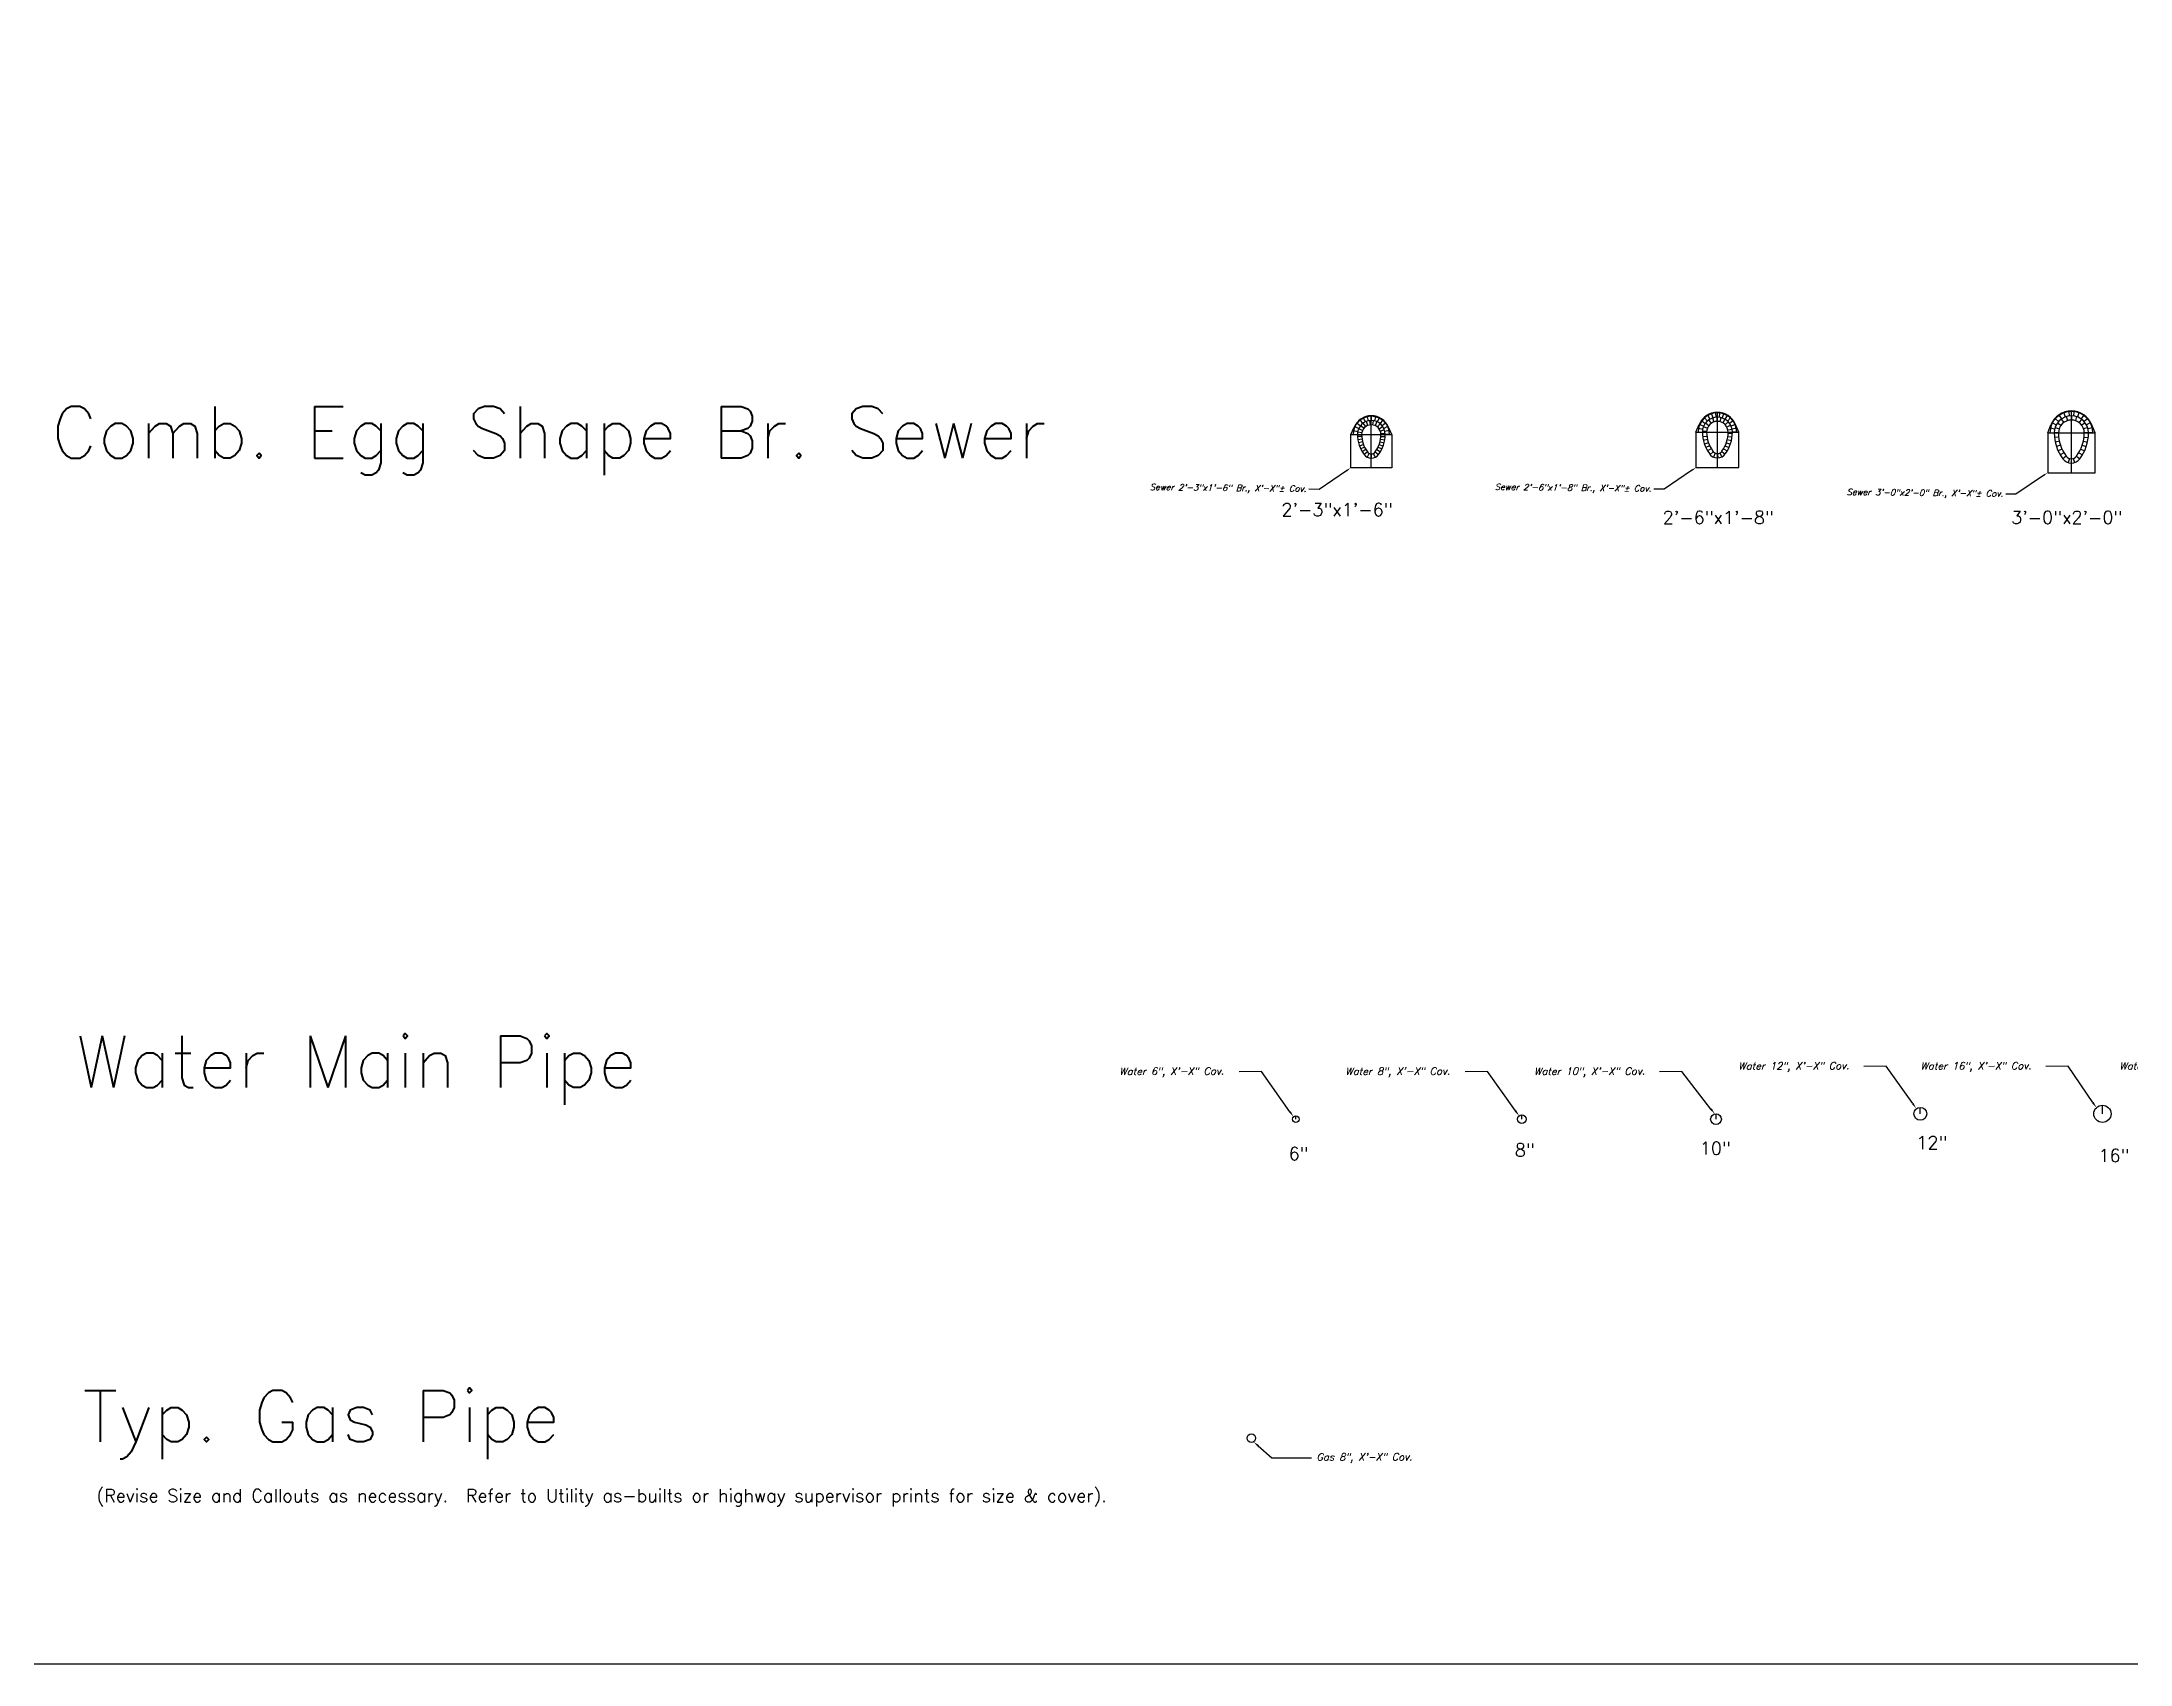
# Model space of a CAD drawing. Header units: feet. Extents: x 2209 to 2699904, y 6315 to 264949.
# Drawn here: x 2291.8 to 2453.7, y 6315.5 to 6441.2 of the extents above; entities that cross this region are included whole.
import ezdxf
from ezdxf import colors
from ezdxf.entities.mleader import LeaderData, LeaderLine
from ezdxf.math import Vec2, Vec3

# ---------------------------------------------------------------- set-up
doc = ezdxf.new("R2010")
doc.units = ezdxf.units.FT
doc.header["$MEASUREMENT"] = 0
for name, pattern in [('GAS', [1.0625, 0.625, -0.0625, 0.125, -0.0625, 0.125, -0.0625]), ('S', [0.4, 0.35, -0.05]), ('WATER', [1, 0.75, -0.0625, 0.125, -0.0625])]:
    doc.linetypes.add(name, pattern=pattern)
doc.layers.add('C-ANNO', color=7, linetype='Continuous')
doc.layers.add('C-ANNO-MATC-PATT', color=7, linetype='Continuous')
for name, color, linetype, lineweight in [('V-UTIL-NGAS', 51, 'GAS', 25), ('V-UTIL-NGAS-TEXT', 51, 'Continuous', 25), ('V-UTIL-SCMB', 94, 'S', 25), ('V-UTIL-SCMB-TEXT', 94, 'Continuous', 25), ('V-UTIL-WATR', 151, 'WATER', 25), ('V-UTIL-WATR-TEXT', 151, 'Continuous', 25)]:
    doc.layers.add(name, color=color, linetype=linetype, lineweight=lineweight)
doc.styles.add('SL100', font='romans.shx', dxfattribs={"oblique": 17, "height": 2})
doc.styles.add('SL60', font='simplex.shx', dxfattribs={"oblique": 15, "height": 1.2})
doc.styles.get("Standard").update_dxf_attribs({"font": 'simplex.shx'})

# ---------------------------------------------------------------- blocks, each defined once
blk = doc.blocks.new('*U82')
at = {"layer": 'V-UTIL-SCMB', "linetype": 'Continuous', "flags": 128}
blk.add_lwpolyline([(-0.16, -0.02), (0.16, 0.02)], dxfattribs=at)
blk = doc.blocks.new('*U83')
at = {"layer": 'V-UTIL-SCMB', "color": 0, "linetype": 'ByBlock', "lineweight": -2, "transparency": 16777216}
for p, rotation in [((2453.53, 6383.28), 164.9999999999997), ((2453.6, 6383.51), 149.9999999999998), ((2453.72, 6383.71), 134.9999999999998), ((2453.9, 6383.87), 119.9999999999998), ((2454.11, 6383.99), 104.9999999999998), ((2454.34, 6384.04), 89.9999999999999), ((2454.58, 6384.03), 74.99999999999991), ((2454.81, 6383.97), 59.99999999999992), ((2455.01, 6383.84), 44.99999999999992), ((2455.18, 6383.66), 29.99999999999995), ((2455.29, 6383.45), 14.99999999999997)]:
    blk.add_blockref('*U82', p, dxfattribs=dict(at, rotation=rotation))
blk.add_blockref('*U82', (2455.34, 6383.22), dxfattribs=at)
blk = doc.blocks.new('*U84')
at = {"layer": 'V-UTIL-SCMB', "linetype": 'Continuous', "flags": 128}
blk.add_lwpolyline([(0.165, 0), (-0.165, 0)], dxfattribs=at)
blk = doc.blocks.new('*U85')
at = {"layer": 'V-UTIL-SCMB', "color": 0, "linetype": 'ByBlock', "lineweight": -2, "transparency": 16777216}
for p, rotation in [((2453.19, 6383.13), 180), ((2453.22, 6383.41), 167.1428571428568), ((2453.31, 6383.67), 154.285714285714), ((2453.46, 6383.91), 141.4285714285712), ((2453.66, 6384.1), 128.5714285714283), ((2453.89, 6384.25), 115.7142857142855), ((2454.16, 6384.34), 102.8571428571427), ((2454.43, 6384.38), 89.9999999999999), ((2454.71, 6384.34), 77.14285714285707), ((2454.97, 6384.25), 64.2857142857142), ((2455.21, 6384.1), 51.42857142857133), ((2455.41, 6383.91), 38.57142857142851), ((2455.55, 6383.67), 25.71428571428572), ((2455.65, 6383.41), 12.85714285714285)]:
    blk.add_blockref('*U84', p, dxfattribs=dict(at, rotation=rotation))
blk.add_blockref('*U84', (2455.68, 6383.13), dxfattribs=at)
blk = doc.blocks.new('*U86')
at = {"layer": 'V-UTIL-SCMB', "linetype": 'Continuous', "flags": 128}
blk.add_lwpolyline([(0.16, 0.03), (-0.16, -0.03)], dxfattribs=at)
blk = doc.blocks.new('*U87')
at = {"layer": 'V-UTIL-SCMB', "color": 0, "linetype": 'ByBlock', "lineweight": -2, "transparency": 16777216}
for p, rotation in [((2467.25, 6383.23), 163.6363636363634), ((2467.32, 6383.5), 147.2727272727271), ((2467.46, 6383.75), 130.9090909090907), ((2467.67, 6383.94), 114.5454545454544), ((2467.92, 6384.08), 98.18181818181803), ((2468.2, 6384.13), 81.8181818181817), ((2468.48, 6384.1), 65.4545454545454), ((2468.75, 6384), 49.09090909090904), ((2468.97, 6383.82), 32.72727272727265), ((2469.13, 6383.59), 16.36363636363632)]:
    blk.add_blockref('*U86', p, dxfattribs=dict(at, rotation=rotation))
blk.add_blockref('*U86', (2469.23, 6383.32), dxfattribs=at)
blk = doc.blocks.new('*U88')
at = {"layer": 'V-UTIL-SCMB', "linetype": 'Continuous', "flags": 128}
blk.add_lwpolyline([(0.17, 0), (-0.17, 0)], dxfattribs=at)
blk = doc.blocks.new('*U89')
at = {"layer": 'V-UTIL-SCMB', "color": 0, "linetype": 'ByBlock', "lineweight": -2, "transparency": 16777216}
for p, rotation in [((2442.56, 6383.13), 180), ((2442.59, 6383.41), 167.9999999999996), ((2442.67, 6383.67), 155.9999999999997), ((2442.81, 6383.91), 143.9999999999998), ((2443, 6384.12), 131.9999999999998), ((2443.22, 6384.28), 119.9999999999998), ((2443.48, 6384.4), 107.9999999999998), ((2443.75, 6384.45), 95.99999999999979), ((2444.03, 6384.45), 83.99999999999983), ((2444.3, 6384.4), 71.99999999999984), ((2444.55, 6384.28), 59.99999999999984), ((2444.78, 6384.12), 47.99999999999987), ((2444.96, 6383.91), 35.99999999999991), ((2445.1, 6383.67), 23.99999999999994), ((2445.19, 6383.41), 11.99999999999993)]:
    blk.add_blockref('*U88', p, dxfattribs=dict(at, rotation=rotation))
blk.add_blockref('*U88', (2445.22, 6383.13), dxfattribs=at)
blk = doc.blocks.new('*U90')
at = {"layer": 'V-UTIL-SCMB', "linetype": 'Continuous', "flags": 128}
blk.add_lwpolyline([(-0.13, 0.1), (0.13, -0.1)], dxfattribs=at)
blk = doc.blocks.new('*U91')
at = {"layer": 'V-UTIL-SCMB', "color": 0, "linetype": 'ByBlock', "lineweight": -2, "transparency": 16777216}
for p, rotation in [((2469.75, 6383.13), 36.86999999999981), ((2469.3, 6381.51), 6.144999999999829), ((2469.46, 6381.81), 12.28999999999985), ((2469.58, 6382.13), 18.43499999999986), ((2469.67, 6382.46), 24.57999999999985), ((2469.73, 6382.79), 30.72499999999982)]:
    blk.add_blockref('*U90', p, dxfattribs=dict(at, rotation=rotation))
blk.add_blockref('*U90', (2469.11, 6381.23), dxfattribs=at)
blk = doc.blocks.new('*U92')
at = {"layer": 'V-UTIL-SCMB', "linetype": 'Continuous', "flags": 128}
blk.add_lwpolyline([(0.165, 0), (-0.165, 0)], dxfattribs=at)
blk = doc.blocks.new('*U93')
at = {"layer": 'V-UTIL-SCMB', "color": 0, "linetype": 'ByBlock', "lineweight": -2, "transparency": 16777216}
for p, rotation in [((2467.42, 6383.13), 180), ((2467.47, 6383.49), 161.9999999999998), ((2467.64, 6383.82), 143.9999999999998), ((2467.9, 6384.07), 125.9999999999998), ((2468.22, 6384.24), 107.9999999999998), ((2468.58, 6384.3), 89.99999999999984), ((2468.94, 6384.24), 71.99999999999987), ((2469.27, 6384.07), 53.9999999999999), ((2469.52, 6383.82), 35.99999999999994), ((2469.69, 6383.49), 17.99999999999999)]:
    blk.add_blockref('*U92', p, dxfattribs=dict(at, rotation=rotation))
blk.add_blockref('*U92', (2469.75, 6383.13), dxfattribs=at)
blk = doc.blocks.new('*U94')
at = {"layer": 'V-UTIL-SCMB', "linetype": 'Continuous', "flags": 128}
blk.add_lwpolyline([(-0.13, 0.1), (0.13, -0.1)], dxfattribs=at)
blk = doc.blocks.new('*U95')
at = {"layer": 'V-UTIL-SCMB', "color": 0, "linetype": 'ByBlock', "lineweight": -2, "transparency": 16777216}
for p, rotation in [((2469.75, 6383.13), 36.86999999999981), ((2469.3, 6381.51), 6.144999999999829), ((2469.46, 6381.81), 12.28999999999985), ((2469.58, 6382.13), 18.43499999999986), ((2469.67, 6382.46), 24.57999999999985), ((2469.73, 6382.79), 30.72499999999982)]:
    blk.add_blockref('*U94', p, dxfattribs=dict(at, rotation=rotation))
blk.add_blockref('*U94', (2469.11, 6381.23), dxfattribs=at)
blk = doc.blocks.new('*U96')
at = {"layer": 'V-UTIL-SCMB', "linetype": 'Continuous', "flags": 128}
blk.add_lwpolyline([(0.132, 0.099), (-0.132, -0.099)], dxfattribs=at)
blk = doc.blocks.new('*U97')
at = {"layer": 'V-UTIL-SCMB', "color": 0, "linetype": 'ByBlock', "lineweight": -2, "transparency": 16777216}
blk.add_blockref('*U96', (2468.05, 6381.23), dxfattribs=at)
for p, rotation in [((2468.38, 6381), 35.41999999999998), ((2468.78, 6381), 70.83999999999999), ((2469.11, 6381.23), 106.26)]:
    blk.add_blockref('*U96', p, dxfattribs=dict(at, rotation=rotation))
blk = doc.blocks.new('*U98')
at = {"layer": 'V-UTIL-SCMB', "linetype": 'Continuous', "flags": 128}
blk.add_lwpolyline([(0.16, 0), (-0.16, 0)], dxfattribs=at)
blk = doc.blocks.new('*U99')
at = {"layer": 'V-UTIL-SCMB', "color": 0, "linetype": 'ByBlock', "lineweight": -2, "transparency": 16777216}
for p, rotation in [((2468.4, 6384.61), 96.92307692307688), ((2468.76, 6384.61), 83.07692307692305), ((2467.09, 6383.13), 180), ((2467.13, 6383.49), 166.153846153846), ((2467.26, 6383.83), 152.3076923076922), ((2467.46, 6384.12), 138.4615384615383), ((2467.73, 6384.36), 124.6153846153846), ((2468.05, 6384.53), 110.7692307692307), ((2469.11, 6384.53), 69.23076923076921), ((2469.43, 6384.36), 55.38461538461533), ((2469.7, 6384.12), 41.53846153846145), ((2469.9, 6383.83), 27.69230769230766), ((2470.03, 6383.49), 13.8461538461538)]:
    blk.add_blockref('*U98', p, dxfattribs=dict(at, rotation=rotation))
blk.add_blockref('*U98', (2470.08, 6383.13), dxfattribs=at)

msp = doc.modelspace()

# ---------------------------------------------------------------- linework, layer by layer
at = {"layer": 'C-ANNO-MATC-PATT', "flags": 128}
msp.add_lwpolyline([(2209, 6818.5), (3009, 6818.5), (3009, 6315.481), (2209, 6315.481)], close=True, dxfattribs=at)
at = {"layer": 'V-UTIL-NGAS', "linetype": 'Continuous', "ltscale": 5}
msp.add_circle((2385.566, 6332.994), 0.333, dxfattribs=at)
at = {"layer": 'V-UTIL-SCMB', "linetype": 'Continuous', "flags": 128}
for points in [[(2396.195, 6411.375, 0.6556218), (2393.533, 6411.375)], [(2396.274, 6410.796, 1), (2393.454, 6410.796, 0.6123578)], [(2395.428, 6409.248, 0.1622781), (2395.944, 6410.796, 1), (2393.784, 6410.796, 0.1622781), (2394.3, 6409.248, 0.1622781)], [(2395.164, 6409.446, 0.1622781), (2395.614, 6410.796, 1), (2394.114, 6410.796, 0.1622781), (2394.564, 6409.446)]]:
    msp.add_lwpolyline(points, format="xyb", dxfattribs=at)
for points in [[(2394.864, 6408.216), (2394.864, 6412.248)], [(2421.69, 6408.229), (2421.69, 6412.511)], [(2449.128, 6407.837), (2449.128, 6412.619)], [(2393.281, 6410.796), (2393.533, 6411.375)], [(2393.281, 6410.796), (2396.447, 6410.796)], [(2396.447, 6410.796), (2396.447, 6408.216), (2393.281, 6408.216), (2393.281, 6410.796)], [(2394.119, 6410.654), (2393.789, 6410.633)], [(2395.61, 6410.654), (2395.939, 6410.633)], [(2396.447, 6410.796), (2396.195, 6411.375)], [(2420.02, 6410.974), (2420.276, 6411.576)], [(2420.02, 6410.974), (2423.36, 6410.974)], [(2420.02, 6410.974), (2420.02, 6408.229), (2423.36, 6408.229), (2423.36, 6410.974)], [(2420.873, 6410.652), (2420.546, 6410.613)], [(2422.507, 6410.652), (2422.835, 6410.613)], [(2422.527, 6410.909), (2422.857, 6410.904)], [(2423.36, 6410.974), (2423.104, 6411.576)], [(2447.295, 6410.917), (2447.548, 6411.55)], [(2447.295, 6410.917), (2447.295, 6407.837), (2450.961, 6407.837), (2450.961, 6410.917)], [(2447.295, 6410.917), (2450.961, 6410.917)], [(2450.961, 6410.917), (2450.708, 6411.55)], [(2394.143, 6410.438), (2393.817, 6410.385)], [(2394.188, 6410.225), (2393.869, 6410.141)], [(2394.253, 6410.018), (2393.944, 6409.903)], [(2394.338, 6409.817), (2394.041, 6409.674)], [(2394.442, 6409.626), (2394.16, 6409.455)], [(2394.564, 6409.446), (2394.3, 6409.248)], [(2394.691, 6409.339), (2394.539, 6409.046)], [(2394.853, 6409.297), (2394.843, 6408.967)], [(2395.017, 6409.329), (2395.151, 6409.027)], [(2395.164, 6409.446), (2395.428, 6409.248)], [(2395.286, 6409.626), (2395.568, 6409.455)], [(2395.39, 6409.817), (2395.687, 6409.674)], [(2395.475, 6410.018), (2395.785, 6409.903)], [(2395.54, 6410.225), (2395.859, 6410.141)], [(2395.585, 6410.438), (2395.911, 6410.385)], [(2420.92, 6410.399), (2420.598, 6410.326)], [(2420.992, 6410.152), (2420.68, 6410.046)], [(2421.09, 6409.914), (2420.79, 6409.776)], [(2421.212, 6409.688), (2420.929, 6409.519)], [(2421.372, 6409.457), (2421.12, 6409.243)], [(2421.521, 6409.345), (2421.386, 6409.044)], [(2421.702, 6409.309), (2421.712, 6408.979)], [(2421.882, 6409.356), (2422.034, 6409.063)], [(2422.024, 6409.475), (2422.288, 6409.277)], [(2422.169, 6409.688), (2422.452, 6409.519)], [(2422.291, 6409.914), (2422.59, 6409.776)], [(2422.389, 6410.152), (2422.701, 6410.046)], [(2422.461, 6410.399), (2422.783, 6410.326)]]:
    msp.add_lwpolyline(points, dxfattribs=at)
at = {"layer": 'V-UTIL-SCMB', "linetype": 'Continuous'}
for centre, radius, start, end in [((2421.69, 6410.974), 1.495, 0, 180), ((2421.69, 6410.974), 1.537, 23.04764, 156.95236), ((2449.128, 6410.917), 1.66, 0, 180), ((2449.128, 6410.917), 1.702, 21.81805, 158.18195), ((2449.128, 6410.917), 1.33, 0, 180), ((2421.69, 6410.974), 1.165, 0, 180), ((2423.312, 6410.967), 2.786, 179.8344, 216.32823), ((2421.69, 6410.974), 0.835, 0, 180), ((2423.312, 6410.967), 2.456, 179.8344, 216.32823), ((2420.069, 6410.967), 2.456, 323.67177, 0.1656), ((2420.069, 6410.967), 2.786, 323.67177, 0.1656), ((2451.128, 6410.917), 3.33, 180, 216.87), ((2449.128, 6410.917), 1, 0, 180), ((2451.128, 6410.917), 3, 180, 216.87), ((2447.128, 6410.917), 3, 323.13, 0), ((2447.128, 6410.917), 3.33, 323.13, 0), ((2394.864, 6409.671), 0.705, 216.8699, 323.1301), ((2394.864, 6409.671), 0.375, 216.8699, 323.1301), ((2421.69, 6409.726), 0.747, 210.88748, 329.11252), ((2421.69, 6409.726), 0.417, 210.88748, 329.11252), ((2449.128, 6409.417), 0.5, 216.8699, 323.1301), ((2449.128, 6409.417), 0.83, 216.8699, 323.1301)]:
    msp.add_arc(centre, radius, start, end, dxfattribs=at)
at = {"layer": 'V-UTIL-WATR', "linetype": 'Continuous', "flags": 128}
for points in [[(2451.536, 6358.144), (2451.536, 6358.811)], [(2389.01, 6357.73), (2389.01, 6357.98)], [(2406.533, 6357.73), (2406.533, 6358.065)], [(2421.585, 6357.73), (2421.585, 6358.146)], [(2437.421, 6358.144), (2437.421, 6358.644)]]:
    msp.add_lwpolyline(points, dxfattribs=at)
at = {"layer": 'V-UTIL-WATR', "linetype": 'Continuous'}
for centre, radius in [((2451.536, 6358.144), 0.667), ((2389.01, 6357.73), 0.25), ((2406.533, 6357.73), 0.335), ((2421.585, 6357.73), 0.417), ((2437.421, 6358.144), 0.5)]:
    msp.add_circle(centre, radius, dxfattribs=at)

# ---------------------------------------------------------------- block references
at = {"layer": 'V-UTIL-SCMB', "linetype": 'Continuous'}
for name, p in [('*U89', (-22.196, 27.844)), ('*U99', (-19.453, 27.787)), ('*U93', (-19.453, 27.787)), ('*U85', (-59.569, 27.666)), ('*U83', (-59.569, 27.666)), ('*U87', (-46.555, 27.844)), ('*U91', (-19.453, 27.787)), ('*U97', (-19.453, 27.787))]:
    msp.add_blockref(name, p, dxfattribs=at)
at = {"layer": 'V-UTIL-SCMB', "linetype": 'Continuous', "xscale": -1}
msp.add_blockref('*U95', (4917.708, 27.787), dxfattribs=at)

# ---------------------------------------------------------------- texts
at = {"layer": 'C-ANNO'}
for s, height, p in [('Comb. Egg Shape Br. Sewer', 4, (2292.537, 6408.974)), ('2\'-3"x1\'-6"', 1, (2387.898, 6404.475)), ('2\'-6"x1\'-8"', 1, (2417.45, 6403.866)), ('3\'-0"x2\'-0"', 1, (2444.461, 6403.866)), ('Water Main Pipe', 4, (2294.444, 6360.183)), ('6"', 1, (2388.455, 6354.557)), ('8"', 1, (2405.993, 6354.834)), ('10"', 1, (2420.326, 6354.979)), ('12"', 1, (2437.112, 6355.414)), ('16"', 1, (2451.228, 6354.414)), ('Typ. Gas Pipe', 4, (2294.975, 6332.709)), ('(Revise Size and Callouts as necessary.  Refer to Utility as-builts or highway supervisor prints for size & cover).', 1, (2296.053, 6328.048))]:
    msp.add_text(s, height=height, dxfattribs=at).set_placement(p)

# ---------------------------------------------------------------- leaders
at = {"layer": 'V-UTIL-NGAS-TEXT', "linetype": 'Continuous'}
ml = msp.add_multileader_mtext('Standard', dxfattribs=at)
ml.set_content('Gas 8", X\'-X" Cov.', color=256, style='SL60')
ml.set_leader_properties(color=256, linetype='ByLayer', lineweight=-1)
ml.build(insert=Vec2(0, 0))
ml.multileader.update_dxf_attribs({"dogleg_length": 0.02, "arrow_head_size": 0.48, "scale": 4})
ctx = ml.context
ctx.base_point, ctx.scale, ctx.char_height, ctx.arrow_head_size, ctx.landing_gap_size, ctx.plane_origin, ctx.plane_x_axis, ctx.plane_y_axis = Vec3(2390.217, 6331.492), 4, 0.56, 0.48, 0.4, Vec3(2403.003, 6335.11), Vec3(0.9999993, 0.0011767), Vec3(-0.0011767, 0.9999993)
notes = []
notes.append((ctx, [(0, (1, 1, 0), (2387.161, 6331.488), (0.9999993, 0.0011767), 3.057, [(0, [(2385.743, 6332.712)], 0, [])])]))
ctx.mtext.insert, ctx.mtext.text_direction, ctx.mtext.rotation, ctx.mtext.flow_direction = Vec3(2390.617, 6331.826), Vec3(0.9999993, 0.0011767), 0.0011767, 5
at = {"layer": 'V-UTIL-SCMB-TEXT'}
ml = msp.add_multileader_mtext('Standard', dxfattribs=at)
ml.set_content('Sewer 2\'-3"x1\'-6" Br., X\'-X"%%P Cov.', color=256, style='SL100')
ml.set_leader_properties(color=256, linetype='ByLayer', lineweight=-1)
ml.build(insert=Vec2(0, 0))
ml.multileader.update_dxf_attribs({"dogleg_length": 0.05, "arrow_head_size": 0.4, "scale": 4})
ctx = ml.context
ctx.base_point, ctx.scale, ctx.char_height, ctx.arrow_head_size, ctx.landing_gap_size, ctx.plane_origin, ctx.plane_x_axis, ctx.plane_y_axis = Vec3(2375.906, 6406.702, 17.467), 4, 0.48, 0.4, 0.2, Vec3(2355.998, 6402.301, 17.467), Vec3(0.9999429, -0.0106844), Vec3(0.0106844, 0.9999429)
ctx.text_align_type = 2
notes.append((ctx, [(1, (1, 1, 0), (2390.813, 6406.543, 17.467), (-0.9999429, 0.0106844), 0.785, [(0, [(2393.281, 6408.216, 17.467)], 0, [])])]))
ctx.mtext.insert, ctx.mtext.text_direction, ctx.mtext.rotation, ctx.mtext.width, ctx.mtext.alignment, ctx.mtext.line_spacing_factor, ctx.mtext.flow_direction = Vec3(2389.831, 6406.839, 17.467), Vec3(0.9999429, -0.0106844), 6.2725007, 36.63555, 3, 0.8, 5
ml = msp.add_multileader_mtext('Standard', dxfattribs=at)
ml.set_content('Sewer 2\'-6"x1\'-8" Br., X\'-X"%%P Cov.', color=256, style='SL100')
ml.set_leader_properties(color=256, linetype='ByLayer', lineweight=-1)
ml.build(insert=Vec2(0, 0))
ml.multileader.update_dxf_attribs({"dogleg_length": 0.05, "arrow_head_size": 0.4, "scale": 4})
ctx = ml.context
ctx.base_point, ctx.scale, ctx.char_height, ctx.arrow_head_size, ctx.landing_gap_size, ctx.plane_origin, ctx.plane_x_axis, ctx.plane_y_axis = Vec3(2402.645, 6406.715, 17.467), 4, 0.48, 0.4, 0.2, Vec3(2382.737, 6402.313, 17.467), Vec3(0.9999429, -0.0106844), Vec3(0.0106844, 0.9999429)
ctx.text_align_type = 2
notes.append((ctx, [(1, (1, 1, 0), (2417.552, 6406.556, 17.467), (-0.9999429, 0.0106844), 0.785, [(0, [(2420.02, 6408.229, 17.467)], 0, [])])]))
ctx.mtext.insert, ctx.mtext.text_direction, ctx.mtext.rotation, ctx.mtext.width, ctx.mtext.alignment, ctx.mtext.line_spacing_factor, ctx.mtext.flow_direction = Vec3(2416.57, 6406.852, 17.467), Vec3(0.9999429, -0.0106844), 6.2725007, 37.5157, 3, 0.8, 5
ml = msp.add_multileader_mtext('Standard', dxfattribs=at)
ml.set_content('Sewer 3\'-0"x2\'-0" Br., X\'-X"%%P Cov.', color=256, style='SL100')
ml.set_leader_properties(color=256, linetype='ByLayer', lineweight=-1)
ml.build(insert=Vec2(0, 0))
ml.multileader.update_dxf_attribs({"dogleg_length": 0.05, "arrow_head_size": 0.4, "scale": 4})
ctx = ml.context
ctx.base_point, ctx.scale, ctx.char_height, ctx.arrow_head_size, ctx.landing_gap_size, ctx.plane_origin, ctx.plane_x_axis, ctx.plane_y_axis = Vec3(2429.919, 6406.323, 17.467), 4, 0.48, 0.4, 0.2, Vec3(2410.011, 6401.921, 17.467), Vec3(0.9999429, -0.0106844), Vec3(0.0106844, 0.9999429)
ctx.text_align_type = 2
notes.append((ctx, [(1, (1, 1, 0), (2444.827, 6406.164, 17.467), (-0.9999429, 0.0106844), 0.785, [(0, [(2447.295, 6407.837, 17.467)], 0, [])])]))
ctx.mtext.insert, ctx.mtext.text_direction, ctx.mtext.rotation, ctx.mtext.width, ctx.mtext.alignment, ctx.mtext.line_spacing_factor, ctx.mtext.flow_direction = Vec3(2443.845, 6406.46, 17.467), Vec3(0.9999429, -0.0106844), 6.2725007, 40.43185, 3, 0.8, 5
ml = msp.add_multileader_mtext('Standard', dxfattribs=at)
ml.set_content('Sewer 3\'-6"x2\'-4" Br., X\'-X"%%P Cov.', color=256, style='SL100')
ml.set_leader_properties(color=256, linetype='ByLayer', lineweight=-1)
ml.build(insert=Vec2(0, 0))
ml.multileader.update_dxf_attribs({"dogleg_length": 0.05, "arrow_head_size": 0.4, "scale": 4})
ctx = ml.context
ctx.base_point, ctx.scale, ctx.char_height, ctx.arrow_head_size, ctx.landing_gap_size, ctx.plane_origin, ctx.plane_x_axis, ctx.plane_y_axis = Vec3(2454.523, 6406.458, 17.467), 4, 0.48, 0.4, 0.2, Vec3(2434.615, 6402.056, 17.467), Vec3(0.9999429, -0.0106844), Vec3(0.0106844, 0.9999429)
ctx.text_align_type = 2
notes.append((ctx, [(1, (1, 1, 0), (2469.43, 6406.298, 17.467), (-0.9999429, 0.0106844), 0.785, [(0, [(2471.898, 6407.972, 17.467)], 0, [])])]))
ctx.mtext.insert, ctx.mtext.text_direction, ctx.mtext.rotation, ctx.mtext.width, ctx.mtext.alignment, ctx.mtext.line_spacing_factor, ctx.mtext.flow_direction = Vec3(2468.448, 6406.595, 17.467), Vec3(0.9999429, -0.0106844), 6.2725007, 39.46327, 3, 0.8, 5
ml = msp.add_multileader_mtext('Standard', dxfattribs=at)
ml.set_content('Sewer 4\'-0"x2\'-8" Br., X\'-X"%%P Cov.', color=256, style='SL100')
ml.set_leader_properties(color=256, linetype='ByLayer', lineweight=-1)
ml.build(insert=Vec2(0, 0))
ml.multileader.update_dxf_attribs({"dogleg_length": 0.05, "arrow_head_size": 0.4, "scale": 4})
ctx = ml.context
ctx.base_point, ctx.scale, ctx.char_height, ctx.arrow_head_size, ctx.landing_gap_size, ctx.plane_origin, ctx.plane_x_axis, ctx.plane_y_axis = Vec3(2483.132, 6406.112, 17.467), 4, 0.48, 0.4, 0.2, Vec3(2463.224, 6401.71, 17.467), Vec3(0.9999429, -0.0106844), Vec3(0.0106844, 0.9999429)
ctx.text_align_type = 2
notes.append((ctx, [(1, (1, 1, 0), (2498.04, 6405.953, 17.467), (-0.9999429, 0.0106844), 0.785, [(0, [(2500.508, 6407.626, 17.467)], 0, [])])]))
ctx.mtext.insert, ctx.mtext.text_direction, ctx.mtext.rotation, ctx.mtext.width, ctx.mtext.alignment, ctx.mtext.line_spacing_factor, ctx.mtext.flow_direction = Vec3(2497.058, 6406.249, 17.467), Vec3(0.9999429, -0.0106844), 6.2725007, 36.8409, 3, 0.8, 5
ml = msp.add_multileader_mtext('Standard', dxfattribs=at)
ml.set_content('Sewer 4\'-6"x3\'-0" Br., X\'-X"%%P Cov.', color=256, style='SL100')
ml.set_leader_properties(color=256, linetype='ByLayer', lineweight=-1)
ml.build(insert=Vec2(0, 0))
ml.multileader.update_dxf_attribs({"dogleg_length": 0.05, "arrow_head_size": 0.4, "scale": 4})
ctx = ml.context
ctx.base_point, ctx.scale, ctx.char_height, ctx.arrow_head_size, ctx.landing_gap_size, ctx.plane_origin, ctx.plane_x_axis, ctx.plane_y_axis = Vec3(2513.023, 6406.464), 4, 0.48, 0.4, 0.2, Vec3(2493.115, 6402.062), Vec3(0.9999429, -0.0106844), Vec3(0.0106844, 0.9999429)
ctx.text_align_type = 2
notes.append((ctx, [(1, (1, 1, 0), (2527.931, 6406.304), (-0.9999429, 0.0106844), 0.785, [(0, [(2530.399, 6407.978)], 0, [])])]))
ctx.mtext.insert, ctx.mtext.text_direction, ctx.mtext.rotation, ctx.mtext.width, ctx.mtext.alignment, ctx.mtext.line_spacing_factor, ctx.mtext.flow_direction = Vec3(2526.949, 6406.6), Vec3(0.9999429, -0.0106844), 6.2725007, 41.87999, 3, 0.8, 5
ml = msp.add_multileader_mtext('Standard', dxfattribs=at)
ml.set_content('Sewer 5\'-0"x3\'-4" Br., X\'-X"%%P Cov.', color=256, style='SL100')
ml.set_leader_properties(color=256, linetype='ByLayer', lineweight=-1)
ml.build(insert=Vec2(0, 0))
ml.multileader.update_dxf_attribs({"dogleg_length": 0.05, "arrow_head_size": 0.4, "scale": 4})
ctx = ml.context
ctx.base_point, ctx.scale, ctx.char_height, ctx.arrow_head_size, ctx.landing_gap_size, ctx.plane_origin, ctx.plane_x_axis, ctx.plane_y_axis = Vec3(2539.463, 6406.498), 4, 0.48, 0.4, 0.2, Vec3(2519.555, 6402.096), Vec3(0.9999429, -0.0106844), Vec3(0.0106844, 0.9999429)
ctx.text_align_type = 2
notes.append((ctx, [(1, (1, 1, 0), (2554.37, 6406.339), (-0.9999429, 0.0106844), 0.785, [(0, [(2556.838, 6408.012)], 0, [])])]))
ctx.mtext.insert, ctx.mtext.text_direction, ctx.mtext.rotation, ctx.mtext.width, ctx.mtext.alignment, ctx.mtext.line_spacing_factor, ctx.mtext.flow_direction = Vec3(2553.388, 6406.635), Vec3(0.9999429, -0.0106844), 6.2725007, 37.97388, 3, 0.8, 5
at = {"layer": 'V-UTIL-WATR-TEXT', "linetype": 'Continuous'}
ml = msp.add_multileader_mtext('Standard', dxfattribs=at)
ml.set_content('Water 12", X\'-X" Cov.', color=256, style='SL60')
ml.set_leader_properties(color=256, linetype='ByLayer', lineweight=-1)
ml.build(insert=Vec2(0, 0))
ml.multileader.update_dxf_attribs({"dogleg_length": 0.02, "arrow_head_size": 0.48, "scale": 4})
ctx = ml.context
ctx.base_point, ctx.scale, ctx.char_height, ctx.arrow_head_size, ctx.landing_gap_size, ctx.plane_origin, ctx.plane_x_axis, ctx.plane_y_axis = Vec3(2422.916, 6361.795, 54042.814), 4, 0.56, 0.48, 0.4, Vec3(2437.987, 6363.254, 54042.814), Vec3(0.9999963, 0.0027244), Vec3(-0.0027244, 0.9999963)
notes.append((ctx, [(1, (1, 1, 0), (2434.762, 6361.827, 54042.814), (-0.9999963, -0.0027244), 1.732, [(0, [(2437.116, 6358.54, 54042.814)], 0, [])])]))
ctx.mtext.insert, ctx.mtext.text_direction, ctx.mtext.rotation, ctx.mtext.width, ctx.mtext.flow_direction = Vec3(2423.315, 6362.129, 54042.814), Vec3(0.9999963, 0.0027244), 0.0027244, 10.99869, 5
ml = msp.add_multileader_mtext('Standard', dxfattribs=at)
ml.set_content('Water 16", X\'-X" Cov.', color=256, style='SL60')
ml.set_leader_properties(color=256, linetype='ByLayer', lineweight=-1)
ml.build(insert=Vec2(0, 0))
ml.multileader.update_dxf_attribs({"dogleg_length": 0.02, "arrow_head_size": 0.48, "scale": 4})
ctx = ml.context
ctx.base_point, ctx.scale, ctx.char_height, ctx.arrow_head_size, ctx.landing_gap_size, ctx.plane_origin, ctx.plane_x_axis, ctx.plane_y_axis = Vec3(2437.032, 6361.795, 54042.814), 4, 0.56, 0.48, 0.4, Vec3(2452.103, 6363.254, 54042.814), Vec3(0.9999963, 0.0027244), Vec3(-0.0027244, 0.9999963)
notes.append((ctx, [(1, (1, 1, 0), (2448.878, 6361.827, 54042.814), (-0.9999963, -0.0027244), 1.732, [(0, [(2451.069, 6358.619, 54042.814)], 0, [])])]))
ctx.mtext.insert, ctx.mtext.text_direction, ctx.mtext.rotation, ctx.mtext.width, ctx.mtext.flow_direction = Vec3(2437.431, 6362.129, 54042.814), Vec3(0.9999963, 0.0027244), 0.0027244, 10.99869, 5
ml = msp.add_multileader_mtext('Standard', dxfattribs=at)
ml.set_content('Water 20", X\'-X" Cov.', color=256, style='SL60')
ml.set_leader_properties(color=256, linetype='ByLayer', lineweight=-1)
ml.build(insert=Vec2(0, 0))
ml.multileader.update_dxf_attribs({"dogleg_length": 0.02, "arrow_head_size": 0.48, "scale": 4})
ctx = ml.context
ctx.base_point, ctx.scale, ctx.char_height, ctx.arrow_head_size, ctx.landing_gap_size, ctx.plane_origin, ctx.plane_x_axis, ctx.plane_y_axis = Vec3(2452.453, 6361.794, 54042.814), 4, 0.56, 0.48, 0.4, Vec3(2467.631, 6363.254, 54042.814), Vec3(0.9999963, 0.0027244), Vec3(-0.0027244, 0.9999963)
notes.append((ctx, [(1, (1, 1, 0), (2464.406, 6361.827, 54042.814), (-0.9999963, -0.0027244), 1.732, [(0, [(2466.38, 6358.623, 54042.814)], 0, [])])]))
ctx.mtext.insert, ctx.mtext.text_direction, ctx.mtext.rotation, ctx.mtext.width, ctx.mtext.flow_direction = Vec3(2452.852, 6362.129, 54042.814), Vec3(0.9999963, 0.0027244), 0.0027244, 10.99869, 5
ml = msp.add_multileader_mtext('Standard', dxfattribs=at)
ml.set_content('Water 6", X\'-X" Cov.', color=256, style='SL60')
ml.set_leader_properties(color=256, linetype='ByLayer', lineweight=-1)
ml.build(insert=Vec2(0, 0))
ml.multileader.update_dxf_attribs({"dogleg_length": 0.02, "arrow_head_size": 0.48, "scale": 4})
ctx = ml.context
ctx.base_point, ctx.scale, ctx.char_height, ctx.arrow_head_size, ctx.landing_gap_size, ctx.plane_origin, ctx.plane_x_axis, ctx.plane_y_axis = Vec3(2374.932, 6361.381, 54042.814), 4, 0.56, 0.48, 0.4, Vec3(2389.576, 6362.839, 54042.814), Vec3(0.9999963, 0.0027244), Vec3(-0.0027244, 0.9999963)
notes.append((ctx, [(1, (1, 1, 0), (2386.351, 6361.413, 54042.814), (-0.9999963, -0.0027244), 1.732, [(0, [(2388.835, 6357.908, 54042.814)], 0, [])])]))
ctx.mtext.insert, ctx.mtext.text_direction, ctx.mtext.rotation, ctx.mtext.width, ctx.mtext.flow_direction = Vec3(2375.331, 6361.716, 54042.814), Vec3(0.9999963, 0.0027244), 0.0027244, 10.99869, 5
ml = msp.add_multileader_mtext('Standard', dxfattribs=at)
ml.set_content('Water 8", X\'-X" Cov.', color=256, style='SL60')
ml.set_leader_properties(color=256, linetype='ByLayer', lineweight=-1)
ml.build(insert=Vec2(0, 0))
ml.multileader.update_dxf_attribs({"dogleg_length": 0.02, "arrow_head_size": 0.48, "scale": 4})
ctx = ml.context
ctx.base_point, ctx.scale, ctx.char_height, ctx.arrow_head_size, ctx.landing_gap_size, ctx.plane_origin, ctx.plane_x_axis, ctx.plane_y_axis = Vec3(2392.455, 6361.381, 54042.814), 4, 0.56, 0.48, 0.4, Vec3(2407.1, 6362.839, 54042.814), Vec3(0.9999963, 0.0027244), Vec3(-0.0027244, 0.9999963)
notes.append((ctx, [(1, (1, 1, 0), (2403.874, 6361.413, 54042.814), (-0.9999963, -0.0027244), 1.732, [(0, [(2406.321, 6357.989, 54042.814)], 0, [])])]))
ctx.mtext.insert, ctx.mtext.text_direction, ctx.mtext.rotation, ctx.mtext.width, ctx.mtext.flow_direction = Vec3(2392.854, 6361.716, 54042.814), Vec3(0.9999963, 0.0027244), 0.0027244, 10.99869, 5
ml = msp.add_multileader_mtext('Standard', dxfattribs=at)
ml.set_content('Water 10", X\'-X" Cov.', color=256, style='SL60')
ml.set_leader_properties(color=256, linetype='ByLayer', lineweight=-1)
ml.build(insert=Vec2(0, 0))
ml.multileader.update_dxf_attribs({"dogleg_length": 0.02, "arrow_head_size": 0.48, "scale": 4})
ctx = ml.context
ctx.base_point, ctx.scale, ctx.char_height, ctx.arrow_head_size, ctx.landing_gap_size, ctx.plane_origin, ctx.plane_x_axis, ctx.plane_y_axis = Vec3(2407.08, 6361.38, 54042.814), 4, 0.56, 0.48, 0.4, Vec3(2422.151, 6362.839, 54042.814), Vec3(0.9999963, 0.0027244), Vec3(-0.0027244, 0.9999963)
notes.append((ctx, [(1, (1, 1, 0), (2418.926, 6361.413, 54042.814), (-0.9999963, -0.0027244), 1.732, [(0, [(2421.49, 6358.136, 54042.814)], 0, [])])]))
ctx.mtext.insert, ctx.mtext.text_direction, ctx.mtext.rotation, ctx.mtext.width, ctx.mtext.flow_direction = Vec3(2407.479, 6361.715, 54042.814), Vec3(0.9999963, 0.0027244), 0.0027244, 10.99869, 5
for ctx, leaders in notes:
    for number, flags, end, landing, length, lines in leaders:
        leader = LeaderData()
        leader.index, (leader.has_last_leader_line, leader.has_dogleg_vector, leader.attachment_direction) = number, flags
        leader.last_leader_point, leader.dogleg_vector, leader.dogleg_length = Vec3(end), Vec3(landing), length
        for number, points, colour, breaks in lines:
            line = LeaderLine()
            line.index, line.vertices, line.color, line.breaks = number, Vec3.list(points), colors.encode_raw_color(colour), breaks
            leader.lines.append(line)
        ctx.leaders.append(leader)

doc.saveas('drawing.dxf')
